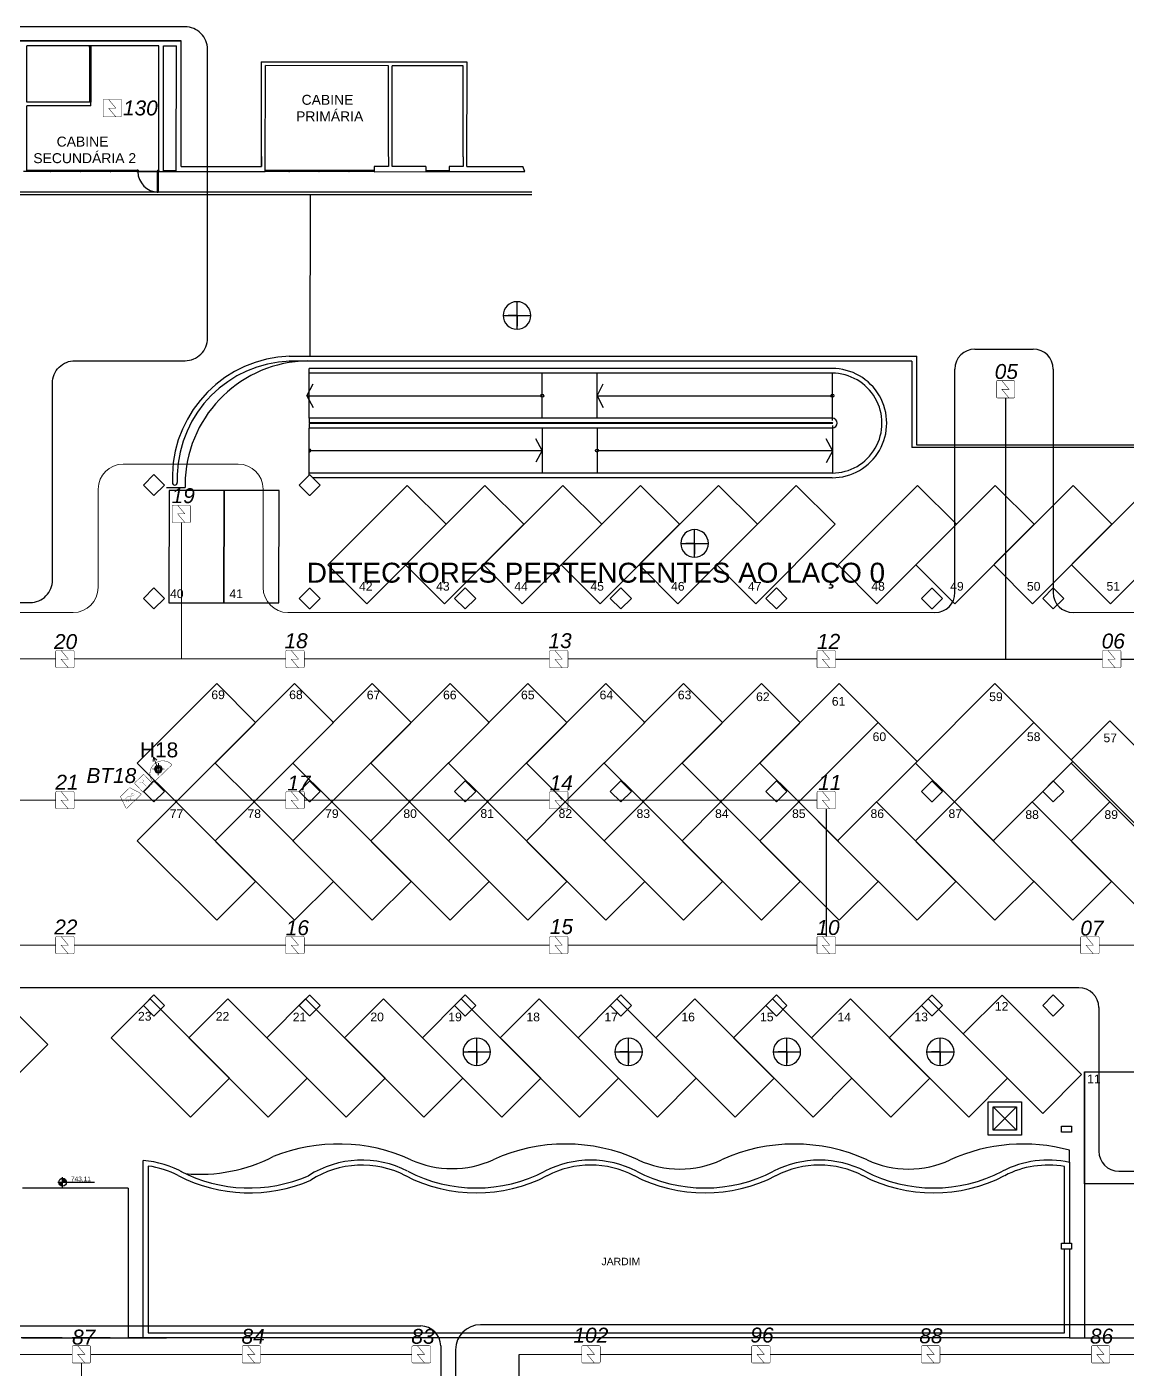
# Model space of a CAD drawing. Header units: metres. Extents: x -331 to 2982, y 362 to 2539.
# Drawn here: x 804 to 848.2, y 543.3 to 597.2 of the extents above; entities that cross this region are included whole.
import ezdxf
from ezdxf.enums import TextEntityAlignment as Align

# ---------------------------------------------------------------- set-up
doc = ezdxf.new("R2010")
doc.units = ezdxf.units.M
doc.layers.get('0').update_dxf_attribs({"color": 251})
for name, color, linetype in [('ALV', 251, 'Continuous'), ('Cota Nivel', 251, 'Continuous'), ('CX', 251, 'Continuous'), ('Det', 251, 'Continuous'), ('DET. FUMAÇA', 1, 'Continuous'), ('Detector_antigo', 84, 'Continuous'), ('Div', 251, 'Continuous'), ('Est', 251, 'Continuous'), ('Pis', 251, 'Continuous'), ('SALAS NOVAS', 7, 'Continuous'), ('Texto_Salas', 251, 'Continuous'), ('vis', 251, 'Continuous')]:
    doc.layers.add(name, color=color, linetype=linetype)
doc.layers.add('Botoeira_antiga', color=74, linetype='Continuous', lineweight=30)
doc.styles.add('DESTAQUE', font='arial.ttf', dxfattribs={"height": 0.4})
doc.styles.get("Standard").update_dxf_attribs({"font": 'arial.ttf', "height": 0.3})
doc.styles.add('X3G_ENTITY_1416C41F', font='arial.ttf', dxfattribs={"height": 0.6})
doc.styles.add('X3G_ENTITY_14228A7E', font='arial.ttf', dxfattribs={"height": 0.6})

# ---------------------------------------------------------------- blocks, each defined once
blk = doc.blocks.new('Detector de fumaça')
at = {"layer": 'DET. FUMAÇA', "linetype": 'Continuous', "lineweight": 15, "const_width": 0.0187}
blk.add_lwpolyline([(774.599, 539.816), (775.249, 539.816, -0.414214), (775.296, 539.769), (775.296, 539.167, -0.414214), (775.249, 539.12), (774.599, 539.12, -0.414214), (774.553, 539.167), (774.553, 539.769, -0.414214)], format="xyb", close=True, dxfattribs=at)
blk.add_lwpolyline([(774.773, 539.816), (775.064, 539.468), (774.773, 539.468), (775.064, 539.12)], dxfattribs=at)
blk = doc.blocks.new('WEW')
at = {"color": 1, "lineweight": 0, "true_color": 0xe60000}
for p, q in [((1781.244, 994.005), (1781.439, 994.482)), ((1781.439, 994.482), (1781.308, 994.36)), ((1781.439, 994.482), (1781.447, 994.302)), ((1781.075, 994.175), (1781.413, 993.836)), ((1781.413, 994.175), (1781.075, 993.836))]:
    blk.add_line(p, q, dxfattribs=at)
at = {"color": 1, "true_color": 0xe60000, "const_width": 0.0172}
for points in [[(1779.259, 993.747), (1780.023, 993.747, 0.511918), (1780.056, 993.793), (1779.907, 994.24, 0.322823), (1779.874, 994.263), (1779.408, 994.263, 0.322823), (1779.375, 994.24), (1779.226, 993.793, 0.511918)], [(1780.193, 994.263), (1780.641, 994.263, -0.414214), (1780.675, 994.229), (1780.675, 993.782, -0.414214), (1780.641, 993.747), (1780.193, 993.747, -0.414214), (1780.159, 993.782), (1780.159, 994.229, -0.414214)], [(1780.764, 993.748), (1781.724, 993.748, 0.435311), (1781.759, 993.784, 0.930949), (1780.73, 993.784, 0.435311)]]:
    blk.add_lwpolyline(points, format="xyb", close=True, dxfattribs=at)
at = {"color": 1, "true_color": 0xe60000, "const_width": 0.0086}
for points in [[(1779.463, 994.06), (1779.617, 994.06), (1779.652, 994.026), (1779.652, 993.936), (1779.617, 993.902), (1779.463, 993.902), (1779.428, 993.936), (1779.428, 994.026)], [(1779.832, 993.936), (1779.832, 994.026), (1779.802, 994.044), (1779.679, 993.981), (1779.802, 993.918)]]:
    blk.add_lwpolyline(points, close=True, dxfattribs=at)
for points in [[(1780.336, 994.135), (1780.338, 994.117), (1780.344, 994.099), (1780.351, 994.088), (1780.365, 994.073), (1780.373, 994.067), (1780.386, 994.06), (1780.397, 994.057), (1780.413, 994.055), (1780.421, 994.055), (1780.431, 994.056), (1780.45, 994.062), (1780.464, 994.07), (1780.477, 994.082), (1780.488, 994.096), (1780.494, 994.11), (1780.497, 994.122), (1780.498, 994.13), (1780.498, 994.136)], [(1780.417, 993.837), (1780.417, 994.055)]]:
    blk.add_lwpolyline(points, dxfattribs=at)
at = {"color": 1, "lineweight": 0, "true_color": 0xe60000}
for radius in [0.158, 0.119, 0.0774]:
    blk.add_circle((1781.244, 994.005), radius, dxfattribs=at)
blk = doc.blocks.new('XR_BL2_SUBSOLO_REV09$0$PILAR_PASSARELA')
blk.add_lwpolyline([(-20, 12.5), (20, 12.5), (20, -12.5), (-20, -12.5)], close=True)

msp = doc.modelspace()

# ---------------------------------------------------------------- linework, layer by layer
at = {"layer": 'ALV', "color": 251}
for p, q in [((810.172, 596.637), (795.433, 596.637)), ((795.433, 596.637), (810.172, 596.637)), ((809.271, 596.436), (803.967, 596.436)), ((803.967, 594.175), (803.967, 596.436)), ((806.49, 596.436), (806.54, 596.436)), ((809.271, 591.389), (809.271, 596.436)), ((809.461, 591.389), (809.461, 596.436)), ((809.461, 596.436), (809.972, 596.436)), ((813.393, 591.589), (813.395, 595.794)), ((813.395, 595.794), (821.646, 595.788)), ((806.54, 594.175), (803.967, 594.175)), ((806.54, 594.035), (803.967, 594.035)), ((803.967, 591.39), (803.967, 594.035)), ((806.54, 594.035), (806.54, 594.175)), ((813.393, 591.994), (813.393, 591.589)), ((818.494, 591.988), (818.494, 591.589)), ((818.643, 591.589), (818.643, 591.988)), ((821.494, 591.988), (821.494, 591.589)), ((803.967, 591.39), (803.827, 591.39)), ((809.261, 591.389), (809.461, 591.389)), ((809.971, 591.39), (813.543, 591.39)), ((810.171, 591.589), (813.393, 591.589)), ((810.171, 591.589), (813.393, 591.589)), ((817.912, 591.589), (817.912, 591.39)), ((818.494, 591.589), (817.912, 591.589)), ((817.912, 591.386), (819.988, 591.39)), ((819.988, 591.589), (818.643, 591.589)), ((819.988, 591.591), (819.988, 591.39)), ((820.931, 591.589), (820.928, 591.39)), ((820.928, 591.39), (821.643, 591.389)), ((821.495, 591.589), (820.931, 591.589)), ((821.643, 591.589), (823.882, 591.589)), ((821.643, 591.389), (823.972, 591.389)), ((823.972, 591.389), (823.882, 591.589))]:
    msp.add_line(p, q, dxfattribs=at)
at = {"layer": 'ALV', "color": 251, "extrusion": (1.46095e-05, 8.59052e-06, 1)}
for p, q in [((809.971, 591.389), (809.972, 596.437)), ((810.171, 591.589), (810.172, 596.637))]:
    msp.add_line(p, q, dxfattribs=at)
at = {"layer": 'ALV', "color": 251, "linetype": 'ByBlock', "extrusion": (1.46095e-05, 8.59052e-06, 1)}
for p, q in [((813.393, 591.994), (813.396, 595.794)), ((821.646, 595.788), (813.396, 595.794)), ((813.543, 591.39), (813.546, 595.644)), ((818.496, 595.64), (813.546, 595.644)), ((818.493, 591.99), (818.496, 595.64)), ((818.643, 591.99), (818.646, 595.64)), ((821.496, 595.638), (818.646, 595.64)), ((821.494, 591.988), (821.496, 595.638)), ((821.643, 591.589), (821.646, 595.788))]:
    msp.add_line(p, q, dxfattribs=at)
at = {"layer": 'ALV', "color": 251}
msp.add_arc((809.248, 591.391), 0.822, 180.1421, 269.6575, dxfattribs=at)
at = {"layer": 'Botoeira_antiga'}
msp.add_line((804.1, 574.088), (804.1, 574.088), dxfattribs=at)
msp.add_lwpolyline([(777.442, 573.188, -0.413293), (778.34, 574.088), (804.1, 574.088, 0.414214), (805, 574.988), (805, 582.897, -0.414214), (805.9, 583.797), (810.324, 583.797, 0.414214), (811.224, 584.697), (811.224, 596.302, 0.414214), (810.324, 597.202), (796.034, 597.202, 0.414214), (795.134, 596.302), (795.134, 584.697, -0.414214), (794.234, 583.797), (765.25, 583.797, 0.414214), (764.35, 582.897), (764.35, 559.634, 0.407873), (765.229, 558.735), (776.538, 558.735, 0.412546), (777.438, 559.63), (777.442, 573.188)], format="xyb", dxfattribs=at)
at = {"layer": 'Cota Nivel', "color": 251, "const_width": 0.156}
for points in [[(805.405, 550.731, -0.414214), (805.327, 550.809, -1)], [(805.483, 550.809, 0.414214), (805.405, 550.887, 1)]]:
    msp.add_lwpolyline(points, format="xyb", dxfattribs=at)
at = {"layer": 'Cota Nivel', "color": 251}
for points in [[(805.405, 550.614), (805.405, 551.004)], [(805.21, 550.809), (806.681, 550.809)]]:
    msp.add_lwpolyline(points, dxfattribs=at)
msp.add_circle((805.405, 550.809), 0.156, dxfattribs=at)
at = {"layer": 'CX', "color": 251}
for p, q in [((808.401, 591.441), (803.967, 591.44)), ((808.401, 591.391), (803.967, 591.39)), ((803.987, 591.39), (803.987, 591.44)), ((804.937, 591.44), (804.917, 591.44)), ((804.917, 591.44), (804.917, 591.39)), ((804.917, 591.39), (804.937, 591.39)), ((804.937, 591.39), (804.937, 591.44)), ((806.137, 591.439), (806.117, 591.439)), ((806.117, 591.439), (806.117, 591.389)), ((806.117, 591.389), (806.137, 591.389)), ((806.137, 591.389), (806.137, 591.439)), ((807.337, 591.439), (807.317, 591.439)), ((807.317, 591.439), (807.317, 591.389)), ((807.317, 591.389), (807.337, 591.389)), ((807.337, 591.389), (807.337, 591.439)), ((808.401, 591.44), (808.381, 591.44)), ((808.381, 591.44), (808.381, 591.39)), ((808.381, 591.39), (808.401, 591.39)), ((808.391, 591.389), (809.271, 591.389)), ((808.401, 591.39), (808.401, 591.44)), ((809.208, 591.389), (809.208, 590.569)), ((809.243, 591.389), (809.208, 591.389)), ((809.243, 591.389), (809.243, 590.569)), ((809.461, 591.439), (809.971, 591.439)), ((809.461, 591.389), (809.971, 591.389)), ((809.481, 591.389), (809.481, 591.439)), ((809.951, 591.389), (809.951, 591.439)), ((817.912, 591.441), (813.543, 591.44)), ((817.912, 591.391), (813.543, 591.39)), ((813.563, 591.39), (813.563, 591.44)), ((814.513, 591.44), (814.493, 591.44)), ((814.493, 591.44), (814.493, 591.39)), ((814.493, 591.39), (814.513, 591.39)), ((814.513, 591.39), (814.513, 591.44)), ((815.713, 591.439), (815.693, 591.439)), ((815.693, 591.439), (815.693, 591.389)), ((815.693, 591.389), (815.713, 591.389)), ((815.713, 591.389), (815.713, 591.439)), ((816.913, 591.439), (816.893, 591.439)), ((816.893, 591.439), (816.893, 591.389)), ((816.893, 591.389), (816.913, 591.389)), ((816.913, 591.389), (816.913, 591.439)), ((819.988, 591.44), (820.928, 591.44)), ((819.988, 591.39), (820.928, 591.39)), ((820.008, 591.39), (820.008, 591.44)), ((820.908, 591.39), (820.908, 591.44)), ((809.208, 590.569), (809.243, 590.569))]:
    msp.add_line(p, q, dxfattribs=at)
for points in [[(808.439, 591.442, -0.414214), (808.441, 591.441), (808.441, 591.429, -0.414214), (808.439, 591.427), (808.427, 591.427, 0.414214), (808.426, 591.426), (808.426, 591.391, -0.414214), (808.424, 591.389), (808.408, 591.389, -0.414214), (808.406, 591.391), (808.406, 591.397), (808.407, 591.397), (808.407, 591.391, 0.414214), (808.408, 591.39), (808.424, 591.39, 0.414214), (808.425, 591.391), (808.425, 591.426, -0.414214), (808.427, 591.428), (808.439, 591.428, 0.414214), (808.44, 591.429), (808.44, 591.441, 0.414214), (808.439, 591.441), (808.408, 591.441, 0.414214), (808.407, 591.441), (808.407, 591.434), (808.406, 591.434), (808.406, 591.441, -0.414214), (808.408, 591.442)], [(809.233, 591.442, 0.414214), (809.231, 591.441), (809.231, 591.429, 0.414214), (809.233, 591.427), (809.245, 591.427, -0.414214), (809.246, 591.426), (809.246, 591.391, 0.414214), (809.248, 591.389), (809.264, 591.389, 0.414214), (809.266, 591.391), (809.266, 591.397), (809.265, 591.397), (809.265, 591.391, -0.414214), (809.264, 591.39), (809.248, 591.39, -0.414214), (809.247, 591.391), (809.247, 591.426, 0.414214), (809.245, 591.428), (809.233, 591.428, -0.414214), (809.232, 591.429), (809.232, 591.441, -0.414214), (809.233, 591.441), (809.264, 591.441, -0.414214), (809.265, 591.441), (809.265, 591.434), (809.266, 591.434), (809.266, 591.441, 0.414214), (809.264, 591.442)]]:
    msp.add_lwpolyline(points, format="xyb", close=True, dxfattribs=at)
at = {"layer": 'Det', "color": 251, "extrusion": (7.26423e-11, 1.09877e-07, 1)}
msp.add_line((815.35, 583.975), (815.354, 590.475), dxfattribs=at)
at = {"layer": 'Det', "color": 251, "extrusion": (-5.78189e-05, -2.10444e-05, 1)}
for p, q in [((814.509, 583.975), (839.712, 583.975)), ((839.509, 583.777), (814.509, 583.777)), ((839.509, 583.777), (839.51, 580.311))]:
    msp.add_line(p, q, dxfattribs=at)
at = {"layer": 'Det', "color": 251}
for p, q in [((839.712, 580.411), (839.712, 583.975)), ((815.213, 582.392), (815.465, 582.865)), ((826.868, 582.392), (827.12, 582.865)), ((815.213, 582.392), (815.465, 581.92)), ((815.213, 582.392), (824.668, 582.392)), ((826.868, 582.392), (836.323, 582.392)), ((826.868, 582.392), (827.12, 581.92)), ((836.323, 582.183), (836.323, 582.183)), ((824.668, 580.187), (824.417, 580.66)), ((836.323, 580.187), (836.072, 580.66)), ((815.313, 580.187), (824.668, 580.187)), ((824.668, 580.187), (824.417, 579.715)), ((826.868, 580.187), (836.323, 580.187)), ((836.323, 580.167), (836.072, 579.695)), ((851.59, 580.311), (839.51, 580.311)), ((851.69, 580.411), (839.712, 580.411)), ((809.811, 579.227), (809.811, 578.902)), ((810.011, 579.227), (810.011, 578.902)), ((810.331, 579.074), (810.332, 578.702)), ((809.574, 578.702), (810.332, 578.702)), ((846.444, 555.246), (846.443, 544.556)), ((846.444, 555.246), (846.444, 551.2)), ((845.844, 551.614), (845.844, 552.089)), ((808.638, 544.556), (808.638, 551.682)), ((808.838, 551.458), (808.838, 544.756)), ((845.643, 548.364), (845.643, 551.438)), ((845.844, 551.614), (845.843, 548.364)), ((808.038, 550.569), (803.798, 550.569)), ((808.038, 550.569), (808.038, 544.556)), ((845.643, 547.623), (845.643, 548.114)), ((845.843, 548.114), (845.843, 544.556)), ((845.643, 544.756), (845.643, 547.623)), ((845.643, 547.623), (845.643, 547.623)), ((805.384, 544.556), (803.74, 544.556)), ((803.798, 544.556), (808.038, 544.556)), ((807.318, 544.556), (805.784, 544.556)), ((807.318, 544.556), (809.576, 544.556)), ((808.638, 544.556), (808.038, 544.556)), ((845.843, 544.556), (808.638, 544.556)), ((808.838, 544.756), (845.643, 544.756)), ((845.844, 544.556), (846.444, 544.556)), ((846.443, 544.556), (850.844, 544.556))]:
    msp.add_line(p, q, dxfattribs=at)
for centre in [(824.668, 582.392), (836.323, 582.392), (826.868, 580.187)]:
    msp.add_circle(centre, 0.0587, dxfattribs=at)
for centre, radius, start, end in [((814.699, 579.093), 4.89, 92.0161, 178.4274), ((814.699, 579.093), 4.69, 92.0161, 178.3603), ((815.323, 578.789), 5, 91.1411, 176.7396), ((815.313, 580.187), 0.0587, 270, 90), ((809.911, 578.902), 0.1, 180, 0), ((816.484, 545.343), 7, 65.5076, 111.978), ((825.603, 545.342), 7, 65.318, 114.4853), ((834.79, 545.342), 7, 65.318, 114.682), ((843.977, 545.342), 7, 74.5306, 114.682), ((808.306, 547.696), 4, 60.723, 85.2338), ((808.306, 547.696), 3.8, 62.6555, 81.9467), ((810.913, 557.626), 6.5, 264.9536, 296.9992), ((817.425, 547.695), 4, 62.6555, 122.4645), ((817.425, 547.695), 3.8, 62.6555, 122.6996), ((821.044, 555.353), 4, 245.5076, 294.4853), ((826.612, 547.695), 4, 62.6555, 117.3445), ((826.612, 547.695), 3.8, 62.6555, 117.3445), ((830.196, 555.337), 4, 245.318, 294.682), ((835.799, 547.695), 4, 62.6555, 117.3445), ((835.799, 547.695), 3.8, 62.6555, 117.3445), ((839.383, 555.337), 4, 245.318, 294.682), ((844.986, 547.695), 4, 77.6145, 117.3445), ((844.986, 547.695), 3.8, 80.0297, 117.3445), ((812.899, 556.578), 6.2, 242.6555, 293.5082), ((812.899, 556.578), 6, 242.6555, 293.3579), ((822.019, 556.578), 6.2, 242.6555, 297.3445), ((822.019, 556.578), 6, 242.6555, 297.3445), ((831.205, 556.578), 6.2, 242.6555, 297.3445), ((831.205, 556.578), 6, 242.6555, 297.3445), ((840.392, 556.578), 6.2, 242.6555, 297.3445), ((840.392, 556.578), 6, 242.6555, 297.3445)]:
    msp.add_arc(centre, radius, start, end, dxfattribs=at)
at = {"layer": 'Div', "color": 251}
for p, q in [((806.49, 596.436), (806.49, 594.175)), ((806.49, 596.386), (806.49, 596.436)), ((806.54, 596.386), (806.49, 596.386)), ((806.54, 596.436), (806.54, 596.386)), ((806.54, 596.436), (806.54, 594.175))]:
    msp.add_line(p, q, dxfattribs=at)
at = {"layer": 'Div', "color": 230}
for p, q in [((842.042, 584.261), (844.389, 584.261)), ((841.242, 574.484), (841.242, 583.461)), ((845.189, 583.461), (845.189, 574.484)), ((846.222, 558.619), (785.161, 558.619)), ((847.022, 557.819), (847.022, 552.055)), ((847.822, 551.255), (849.443, 551.255)), ((749.434, 545.035), (819.789, 545.035)), ((820.589, 544.235), (820.589, 537.687))]:
    msp.add_line(p, q, dxfattribs=at)
at = {"layer": 'Div', "color": 150}
for p, q in [((843.275, 582.3), (843.275, 571.811)), ((836.444, 571.811), (847.168, 571.811)), ((847.911, 571.811), (856.674, 571.811)), ((836.072, 565.798), (836.072, 560.674)), ((823.747, 540.681), (823.747, 543.894))]:
    msp.add_line(p, q, dxfattribs=at)
at = {"layer": 'Div', "color": 230, "linetype": 'Continuous', "lineweight": 0}
for p, q in [((812.456, 579.644), (807.832, 579.644)), ((806.832, 578.644), (806.832, 574.684)), ((813.456, 574.684), (813.456, 578.644)), ((805.832, 573.684), (779.078, 573.684)), ((840.442, 573.684), (814.456, 573.684)), ((868.305, 573.684), (845.989, 573.684))]:
    msp.add_line(p, q, dxfattribs=at)
at = {"layer": 'Div', "color": 150, "linetype": 'Continuous', "lineweight": 0}
for p, q in [((810.176, 577.295), (810.176, 571.828)), ((805.124, 566.144), (796.945, 566.143)), ((814.367, 566.146), (805.867, 566.146)), ((824.958, 566.145), (815.11, 566.144)), ((835.701, 566.146), (825.701, 566.145)), ((796.945, 560.326), (805.124, 560.326)), ((805.867, 560.326), (814.367, 560.326)), ((815.11, 560.326), (824.958, 560.326)), ((825.701, 560.326), (835.701, 560.326)), ((836.444, 560.326), (846.292, 560.326)), ((847.035, 560.326), (857.035, 560.326)), ((826.255, 543.894), (823.747, 543.894))]:
    msp.add_line(p, q, dxfattribs=at)
at = {"layer": 'Div', "color": 230, "linetype": 'Continuous'}
for p, q in [((850.833, 545.083), (822.187, 545.083)), ((821.187, 544.083), (821.187, 537.317))]:
    msp.add_line(p, q, dxfattribs=at)
at = {"layer": 'Div', "color": 150, "linetype": 'Continuous', "lineweight": 0}
for points in [[(796.945, 571.828), (805.124, 571.828)], [(805.867, 571.828), (814.367, 571.828)], [(815.11, 571.828), (824.958, 571.828)], [(825.701, 571.828), (835.701, 571.828)], [(802.605, 543.894), (804.481, 543.894)], [(804.481, 543.894), (805.789, 543.894)], [(806.532, 543.894), (812.611, 543.894)], [(813.354, 543.894), (819.433, 543.894)], [(826.998, 543.894), (833.077, 543.894)], [(833.82, 543.894), (839.899, 543.894)], [(840.642, 543.894), (846.721, 543.894)], [(847.464, 543.894), (853.543, 543.894)], [(806.161, 543.546), (806.16, 538.334)]]:
    msp.add_lwpolyline(points, dxfattribs=at)
at = {"layer": 'Div', "color": 230}
for centre, start, end in [((842.042, 583.461), 90, 180), ((844.389, 583.461), 0, 90), ((840.442, 574.484), 270, 0), ((845.989, 574.484), 180, 270), ((846.222, 557.819), 0, 90), ((847.822, 552.055), 180, 270), ((819.789, 544.235), 0, 90)]:
    msp.add_arc(centre, 0.8, start, end, dxfattribs=at)
at = {"layer": 'Div', "color": 230, "linetype": 'Continuous', "lineweight": 0}
for centre, start, end in [((807.832, 578.644), 90, 180), ((812.456, 578.644), 0, 90), ((805.832, 574.684), 270, 0), ((814.456, 574.684), 180, 270)]:
    msp.add_arc(centre, 1, start, end, dxfattribs=at)
at = {"layer": 'Div', "color": 230, "linetype": 'Continuous'}
msp.add_arc((822.187, 544.083), 1, 90, 180, dxfattribs=at)
at = {"layer": 'Est', "color": 251, "lineweight": 25}
for p, q in [((823.654, 585.059), (823.654, 586.164)), ((823.101, 585.612), (823.633, 585.612)), ((823.654, 585.612), (823.305, 585.612)), ((823.633, 585.612), (824.206, 585.612)), ((823.654, 585.612), (823.654, 585.612)), ((823.654, 585.612), (823.654, 585.612)), ((823.654, 585.612), (823.654, 585.612)), ((823.654, 585.612), (823.654, 585.612)), ((823.654, 585.612), (823.654, 585.177)), ((823.654, 585.612), (823.654, 585.612)), ((823.654, 585.177), (823.654, 585.177)), ((830.787, 575.907), (830.787, 577.011)), ((830.235, 576.46), (830.767, 576.46)), ((830.787, 576.46), (830.439, 576.46)), ((830.767, 576.46), (831.34, 576.46)), ((830.787, 576.46), (830.787, 576.46)), ((830.787, 576.46), (830.787, 576.46)), ((830.787, 576.46), (830.787, 576.46)), ((830.787, 576.46), (830.787, 576.46)), ((830.787, 576.46), (830.787, 576.025)), ((830.787, 576.46), (830.787, 576.46)), ((830.787, 576.025), (830.787, 576.025)), ((822.039, 555.49), (822.039, 556.594)), ((828.136, 555.49), (828.136, 556.594)), ((834.493, 555.49), (834.493, 556.594)), ((840.653, 555.49), (840.653, 556.594)), ((821.486, 556.043), (822.591, 556.043)), ((822.039, 556.043), (821.69, 556.043)), ((822.039, 556.043), (822.039, 556.043)), ((822.039, 556.043), (822.039, 556.043)), ((822.039, 556.043), (822.039, 556.043)), ((822.039, 556.043), (822.039, 556.043)), ((822.039, 556.043), (822.039, 555.608)), ((822.039, 556.043), (822.039, 556.043)), ((827.584, 556.043), (828.689, 556.043)), ((828.136, 556.043), (827.787, 556.043)), ((828.136, 556.043), (828.136, 556.043)), ((828.136, 556.043), (828.136, 556.043)), ((828.136, 556.043), (828.136, 556.043)), ((828.136, 556.043), (828.136, 556.043)), ((828.136, 556.043), (828.136, 555.608)), ((828.136, 556.043), (828.136, 556.043)), ((833.94, 556.043), (834.472, 556.043)), ((834.493, 556.043), (834.144, 556.043)), ((834.472, 556.043), (835.046, 556.043)), ((834.493, 556.043), (834.493, 556.043)), ((834.493, 556.043), (834.493, 556.043)), ((834.493, 556.043), (834.493, 556.043)), ((834.493, 556.043), (834.493, 556.043)), ((834.493, 556.043), (834.493, 555.608)), ((834.493, 556.043), (834.493, 556.043)), ((840.101, 556.043), (840.633, 556.043)), ((840.653, 556.043), (840.304, 556.043)), ((840.633, 556.043), (841.206, 556.043)), ((840.653, 556.043), (840.653, 556.043)), ((840.653, 556.043), (840.653, 556.043)), ((840.653, 556.043), (840.653, 556.043)), ((840.653, 556.043), (840.653, 556.043)), ((840.653, 556.043), (840.653, 555.608)), ((840.653, 556.043), (840.653, 556.043)), ((822.039, 555.608), (822.039, 555.608)), ((828.136, 555.608), (828.136, 555.608)), ((834.493, 555.608), (834.493, 555.608)), ((840.653, 555.608), (840.653, 555.608))]:
    msp.add_line(p, q, dxfattribs=at)
at = {"layer": 'Est', "color": 251}
for p, q in [((842.579, 552.699), (842.579, 554.039)), ((842.579, 554.039), (843.919, 554.039)), ((843.719, 552.899), (842.779, 553.839)), ((843.719, 553.839), (842.779, 552.899)), ((842.779, 552.899), (842.779, 553.839)), ((842.779, 553.839), (843.719, 553.839)), ((843.719, 553.839), (843.719, 552.899)), ((843.919, 554.039), (843.919, 552.699)), ((843.919, 552.699), (842.579, 552.699)), ((843.719, 552.899), (842.779, 552.899))]:
    msp.add_line(p, q, dxfattribs=at)
for points in [[(808.649, 578.801), (809.074, 579.226), (809.498, 578.801), (809.074, 578.377)], [(815.334, 579.216), (815.748, 578.802), (815.334, 578.388), (815.314, 578.388), (814.899, 578.802), (815.314, 579.216)], [(808.649, 574.252), (809.074, 574.676), (809.498, 574.252), (809.074, 573.828)], [(815.334, 574.666), (815.748, 574.252), (815.334, 573.838), (815.314, 573.838), (814.899, 574.252), (815.314, 574.666)], [(821.574, 574.676), (821.998, 574.252), (821.574, 573.828), (821.149, 574.252)], [(827.824, 574.676), (827.399, 574.252), (827.824, 573.828), (828.248, 574.252)], [(834.074, 574.676), (833.649, 574.252), (834.074, 573.828), (834.498, 574.252)], [(839.899, 574.252), (840.314, 574.666), (840.334, 574.666), (840.748, 574.252), (840.334, 573.838), (840.314, 573.838)], [(845.194, 573.828), (844.769, 574.252), (845.194, 574.676), (845.618, 574.252)], [(808.649, 566.502), (809.074, 566.926), (809.498, 566.502), (809.074, 566.078)], [(815.334, 566.916), (815.748, 566.502), (815.334, 566.088), (815.314, 566.088), (814.899, 566.502), (815.314, 566.916)], [(821.574, 566.078), (821.149, 566.502), (821.574, 566.926), (821.998, 566.502)], [(827.824, 566.926), (827.399, 566.502), (827.824, 566.078), (828.248, 566.502)], [(834.074, 566.926), (833.649, 566.502), (834.074, 566.078), (834.498, 566.502)], [(839.899, 566.502), (840.314, 566.916), (840.334, 566.916), (840.748, 566.502), (840.334, 566.088), (840.314, 566.088)], [(845.194, 566.077), (844.77, 566.501), (845.194, 566.925), (845.619, 566.501)], [(808.649, 557.902), (809.074, 558.326), (809.498, 557.902), (809.074, 557.478)], [(815.334, 558.316), (815.748, 557.902), (815.334, 557.488), (815.314, 557.488), (814.899, 557.902), (815.314, 558.316)], [(821.574, 557.478), (821.998, 557.902), (821.574, 558.326), (821.149, 557.902)], [(828.248, 557.902), (827.824, 558.326), (827.399, 557.902), (827.824, 557.478)], [(834.074, 557.478), (833.649, 557.902), (834.074, 558.326), (834.498, 557.902)], [(839.899, 557.902), (840.314, 558.316), (840.334, 558.316), (840.748, 557.902), (840.334, 557.488), (840.314, 557.488)], [(845.194, 557.478), (844.769, 557.902), (845.194, 558.326), (845.618, 557.902)]]:
    msp.add_lwpolyline(points, close=True, dxfattribs=at)
at = {"layer": 'Est', "color": 251, "lineweight": 25, "extrusion": (0, 0, -1)}
for centre in [(823.654, 585.612), (830.787, 576.46), (822.039, 556.043), (828.136, 556.043), (834.493, 556.043), (840.653, 556.043)]:
    msp.add_ellipse(centre, major_axis=(-0.553, 0), ratio=0.999537, start_param=-3.141592653589793, end_param=3.141592653589793, dxfattribs=at)
at = {"layer": 'Pis', "color": 251}
for p, q in [((809.221, 591.389), (808.401, 591.389)), ((783.782, 590.575), (824.245, 590.575)), ((783.827, 590.475), (824.245, 590.475)), ((815.313, 581.49), (815.313, 583.295)), ((824.668, 581.49), (824.668, 583.295)), ((826.868, 581.49), (826.868, 583.295)), ((836.323, 581.39), (836.323, 583.295)), ((815.313, 579.285), (815.313, 581.09)), ((824.668, 581.09), (824.668, 579.285)), ((826.868, 581.09), (826.868, 579.285)), ((836.323, 581.19), (836.323, 579.285)), ((845.908, 567.64), (847.471, 566.077))]:
    msp.add_line(p, q, dxfattribs=at)
for points in [[(809.674, 574.076), (811.884, 574.074), (811.887, 578.584), (809.677, 578.586)], [(811.884, 574.074), (814.094, 574.073), (814.097, 578.583), (811.887, 578.584)], [(816.053, 575.6), (817.616, 574.038), (820.805, 577.227), (819.242, 578.789)], [(819.179, 575.6), (820.741, 574.038), (823.931, 577.227), (822.368, 578.789)], [(822.304, 575.6), (823.867, 574.038), (827.056, 577.227), (825.493, 578.789)], [(825.43, 575.6), (826.992, 574.038), (830.181, 577.227), (828.619, 578.789)], [(828.555, 575.6), (830.118, 574.038), (833.307, 577.227), (831.744, 578.789)], [(831.68, 575.6), (833.243, 574.038), (836.432, 577.227), (834.869, 578.789)], [(836.548, 575.6), (838.111, 574.038), (841.3, 577.227), (839.737, 578.789)], [(839.673, 575.6), (841.236, 574.038), (844.425, 577.227), (842.862, 578.789)], [(842.799, 575.6), (844.361, 574.038), (847.551, 577.227), (845.988, 578.789)], [(845.925, 575.601), (847.488, 574.039), (850.677, 577.228), (849.114, 578.79)], [(813.155, 569.266), (811.593, 570.829), (808.404, 567.64), (809.966, 566.077)], [(816.281, 569.266), (814.718, 570.829), (811.529, 567.64), (813.092, 566.077)], [(819.406, 569.266), (817.843, 570.829), (814.654, 567.64), (816.217, 566.077)], [(822.532, 569.266), (820.969, 570.829), (817.78, 567.64), (819.342, 566.077)], [(825.657, 569.266), (824.094, 570.829), (820.905, 567.64), (822.468, 566.077)], [(828.782, 569.266), (827.22, 570.829), (824.031, 567.64), (825.593, 566.077)], [(831.908, 569.266), (830.345, 570.829), (827.156, 567.64), (828.719, 566.077)], [(835.033, 569.266), (833.47, 570.829), (830.281, 567.64), (831.844, 566.077)], [(838.159, 569.266), (836.596, 570.829), (833.407, 567.64), (834.97, 566.077)], [(844.409, 569.266), (842.847, 570.829), (839.658, 567.64), (841.22, 566.077)], [(839.721, 567.703), (838.159, 569.266), (834.97, 566.077), (836.532, 564.514)], [(845.972, 567.703), (844.409, 569.266), (841.22, 566.077), (842.783, 564.514)], [(850.66, 566.141), (849.098, 564.578), (845.908, 567.767), (847.471, 569.33)], [(813.155, 562.888), (811.593, 561.325), (808.404, 564.514), (809.966, 566.077)], [(816.281, 562.888), (814.718, 561.325), (811.529, 564.514), (813.092, 566.077)], [(819.406, 562.888), (817.843, 561.325), (814.654, 564.514), (816.217, 566.077)], [(822.532, 562.888), (820.969, 561.325), (817.78, 564.514), (819.342, 566.077)], [(825.657, 562.888), (824.094, 561.325), (820.905, 564.514), (822.468, 566.077)], [(828.782, 562.888), (827.22, 561.325), (824.031, 564.514), (825.593, 566.077)], [(831.908, 562.888), (830.345, 561.325), (827.156, 564.514), (828.719, 566.077)], [(835.033, 562.888), (833.47, 561.325), (830.281, 564.514), (831.844, 566.077)], [(838.159, 562.888), (836.596, 561.325), (833.407, 564.514), (834.97, 566.077)], [(841.284, 562.888), (839.721, 561.325), (836.532, 564.514), (838.095, 566.077)], [(844.409, 562.888), (842.847, 561.325), (839.658, 564.514), (841.22, 566.077)], [(847.535, 562.888), (845.972, 561.325), (842.783, 564.514), (844.346, 566.077)], [(850.66, 562.888), (849.098, 561.325), (845.908, 564.514), (847.471, 566.077)], [(804.811, 556.339), (803.248, 557.902), (800.059, 554.713), (801.621, 553.15)], [(807.352, 556.608), (808.914, 558.171), (812.103, 554.982), (810.541, 553.419)], [(810.477, 556.608), (812.04, 558.171), (815.229, 554.982), (813.666, 553.419)], [(813.603, 556.608), (815.165, 558.171), (818.354, 554.982), (816.792, 553.419)], [(816.728, 556.608), (818.291, 558.171), (821.48, 554.982), (819.917, 553.419)], [(819.853, 556.608), (821.416, 558.171), (824.605, 554.982), (823.042, 553.419)], [(822.979, 556.608), (824.541, 558.171), (827.731, 554.982), (826.168, 553.419)], [(826.104, 556.608), (827.667, 558.171), (830.856, 554.982), (829.293, 553.419)], [(829.23, 556.608), (830.792, 558.171), (833.981, 554.982), (832.419, 553.419)], [(832.355, 556.608), (833.918, 558.171), (837.107, 554.982), (835.544, 553.419)], [(835.48, 556.608), (837.043, 558.171), (840.232, 554.982), (838.669, 553.419)], [(838.606, 556.608), (840.169, 558.171), (843.358, 554.982), (841.795, 553.419)], [(841.58, 556.76), (843.142, 558.323), (846.332, 555.134), (844.769, 553.571)], [(848.644, 550.746), (846.444, 550.746), (846.444, 555.246), (848.644, 555.246)]]:
    msp.add_lwpolyline(points, close=True, dxfattribs=at)
at = {"layer": 'vis', "color": 251}
for p, q in [((836.308, 583.485), (815.313, 583.485)), ((815.313, 583.295), (815.313, 583.485)), ((836.308, 583.295), (815.313, 583.295)), ((836.323, 581.49), (815.303, 581.49)), ((815.303, 581.49), (815.303, 581.3)), ((836.326, 581.3), (815.303, 581.3)), ((836.326, 581.28), (815.303, 581.28)), ((815.303, 581.28), (815.303, 581.09)), ((836.323, 581.09), (815.303, 581.09)), ((836.308, 579.285), (815.313, 579.285)), ((815.313, 579.216), (815.313, 579.285)), ((836.308, 579.095), (815.455, 579.095))]:
    msp.add_line(p, q, dxfattribs=at)
for centre, radius, start, end in [((836.308, 581.29), 2.195, 269.9926, 90.0095), ((836.308, 581.29), 2.005, 269.9926, 90.0095), ((836.308, 581.29), 0.201, 274.4932, 85.5068), ((836.323, 581.29), 0.0106, 274.4932, 85.5068)]:
    msp.add_arc(centre, radius, start, end, dxfattribs=at)

# ---------------------------------------------------------------- block references
at = {"lineweight": 0, "rotation": 43.87348391719475}
msp.add_blockref('WEW', (214.112, -1383.676), dxfattribs=at)
at = {"layer": 'DET. FUMAÇA', "linetype": 'Continuous', "lineweight": 0}
for p in [(32.477, 54.47), (68.351, 43.18), (35.252, 38.175), (30.571, 32.343), (39.814, 32.343), (50.405, 32.343), (61.148, 32.343), (72.615, 32.343), (30.571, 26.678), (39.814, 26.678), (50.405, 26.678), (61.148, 26.678), (30.571, 20.858), (39.814, 20.858), (50.405, 20.858), (61.148, 20.858), (71.739, 20.858), (31.237, 4.426), (38.059, 4.426), (44.881, 4.426), (51.703, 4.426), (58.524, 4.426), (65.346, 4.426), (72.168, 4.426)]:
    msp.add_blockref('Detector de fumaça', p, dxfattribs=at)
at = {"layer": 'Est', "color": 251, "xscale": 0.01000000000021828, "yscale": 0.01000000000021828, "zscale": 0.01000000000021828, "rotation": 180}
for p in [(845.719, 552.939), (845.719, 548.239)]:
    msp.add_blockref('XR_BL2_SUBSOLO_REV09$0$PILAR_PASSARELA', p, dxfattribs=at)

# ---------------------------------------------------------------- texts
at = {"layer": 'Botoeira_antiga', "color": 32, "linetype": 'Continuous', "lineweight": 0, "true_color": 0xcd6928, "insert": (806.36, 567.438), "char_height": 0.6, "width": 13.3188, "attachment_point": 1}
msp.add_mtext('{\\fArial|b0|i1|c0|p34;BT18}', dxfattribs=at)
at = {"layer": 'Cota Nivel', "color": 251}
msp.add_text('743,11', height=0.1872, dxfattribs=at).set_placement((806.539, 550.791), align=Align.BOTTOM_RIGHT)
at = {"layer": 'Detector_antigo', "color": 114, "linetype": 'Continuous', "lineweight": 0, "true_color": 0x139b48, "insert": (807.827, 594.245), "char_height": 0.6, "attachment_point": 1, "style": 'X3G_ENTITY_1416C41F'}
msp.add_mtext_dynamic_manual_height_columns('{\\fArial|b0|i1|c0|p34;130}', width=13.3188, gutter_width=2.5, heights=[0], dxfattribs=at)
at = {"layer": 'Div', "color": 5, "linetype": 'Continuous', "lineweight": 0, "width": 13.3188, "attachment_point": 1}
for s, insert, char_height in [('{\\fArial|b0|i1|c0|p34;05}', (842.841, 583.663), 0.6), ('{\\fArial|b0|i1|c0|p34;19}', (809.78, 578.676), 0.6), ('{\\fArial|b0|i1|c0|p34;20}', (805.056, 572.817), 0.6), ('{\\fArial|b0|i1|c0|p34;\\H3x;18}', (814.316, 572.85), 0.2), ('{\\fArial|b0|i1|c0|p34;13}', (824.918, 572.852), 0.6), ('{\\fArial|b0|i1|c0|p34;12}', (835.703, 572.825), 0.6), ('{\\fArial|b0|i1|c0|p34;06}', (847.136, 572.839), 0.6), ('{\\fArial|b0|i1|c0|p34;21}', (805.113, 567.17), 0.6), ('{\\fArial|b0|i1|c0|p34;17}', (814.429, 567.139), 0.6), ('{\\fArial|b0|i1|c0|p34;14}', (824.963, 567.141), 0.6), ('{\\fArial|b0|i1|c0|p34;11}', (835.752, 567.162), 0.6), ('{\\fArial|b0|i1|c0|p34;22}', (805.068, 561.355), 0.6), ('{\\fArial|b0|i1|c0|p34;16}', (814.365, 561.326), 0.6), ('{\\fArial|b0|i1|c0|p34;15}', (824.971, 561.371), 0.6), ('{\\fArial|b0|i1|c0|p34;10}', (835.68, 561.336), 0.6), ('{\\fArial|b0|i1|c0|p34;07}', (846.281, 561.312), 0.6), ('{\\fArial|b0|i1|c0|p34;102}', (825.922, 544.966), 0.6), ('{\\fArial|b0|i1|c0|p34;96}', (833.027, 544.971), 0.6), ('{\\fArial|b0|i1|c0|p34;88}', (839.813, 544.941), 0.6), ('{\\fArial|b0|i1|c0|p34;87}', (805.785, 544.889), 0.6), ('{\\fArial|b0|i1|c0|p34;84}', (812.591, 544.92), 0.6), ('{\\fArial|b0|i1|c0|p34;83}', (819.411, 544.919), 0.6), ('{\\fArial|b0|i1|c0|p34;86}', (846.667, 544.929), 0.6)]:
    msp.add_mtext(s, dxfattribs=dict(at, insert=insert, char_height=char_height))
at = {"layer": 'Div', "color": 230, "linetype": 'Continuous', "lineweight": 0, "insert": (815.214, 575.683), "char_height": 0.8, "attachment_point": 1}
msp.add_mtext_dynamic_manual_height_columns('DETECTORES PERTENCENTES AO LAÇO 0', width=27.20388, gutter_width=2.5, heights=[0], dxfattribs=at)
at = {"layer": 'Div', "color": 96, "linetype": 'Continuous', "lineweight": 0, "true_color": 0x008000, "insert": (808.508, 568.469), "char_height": 0.6, "width": 13.3188, "attachment_point": 1, "style": 'X3G_ENTITY_14228A7E'}
msp.add_mtext('H18', dxfattribs=at)
at = {"layer": 'SALAS NOVAS', "color": 251, "style": 'DESTAQUE'}
for s, p in [('CABINE ', (816.121, 594.072)), ('PRIMÁRIA', (816.131, 593.408)), ('CABINE ', (806.282, 592.394)), ('SECUNDÁRIA 2', (806.292, 591.729))]:
    msp.add_text(s, height=0.4, dxfattribs=at).set_placement(p, align=Align.CENTER)
at = {"layer": 'Texto_Salas', "color": 251, "char_height": 0.35, "attachment_point": 5}
for s, insert in [('40', (809.991, 574.436)), ('41', (812.373, 574.436)), ('42', (817.582, 574.735)), ('43', (820.678, 574.735)), ('44', (823.818, 574.735)), ('45', (826.874, 574.735)), ('46', (830.112, 574.735)), ('47', (833.2, 574.735)), ('48', (838.155, 574.735)), ('49', (841.323, 574.735)), ('50', (844.406, 574.735)), ('51', (847.603, 574.735)), ('69', (811.649, 570.379)), ('68', (814.775, 570.379)), ('67', (817.892, 570.371)), ('66', (820.956, 570.371)), ('65', (824.087, 570.371)), ('64', (827.242, 570.371)), ('63', (830.385, 570.371)), ('62', (833.528, 570.299)), ('61', (836.57, 570.115)), ('59', (842.891, 570.299)), ('60', (838.209, 568.694)), ('58', (844.406, 568.694)), ('57', (847.48, 568.647)), ('77', (809.979, 565.605)), ('78', (813.1, 565.605)), ('79', (816.218, 565.605)), ('80', (819.361, 565.605)), ('81', (822.455, 565.61)), ('82', (825.596, 565.61)), ('83', (828.727, 565.605)), ('84', (831.88, 565.605)), ('85', (834.973, 565.605)), ('86', (838.124, 565.605)), ('87', (841.257, 565.605)), ('88', (844.343, 565.567)), ('89', (847.519, 565.567)), ('12', (843.118, 557.87)), ('23', (808.703, 557.469)), ('22', (811.827, 557.469)), ('21', (814.921, 557.441)), ('20', (818.036, 557.441)), ('19', (821.167, 557.441)), ('18', (824.304, 557.441)), ('17', (827.435, 557.441)), ('16', (830.528, 557.441)), ('15', (833.686, 557.441)), ('14', (836.796, 557.441)), ('13', (839.888, 557.441)), ('11', (846.826, 554.958))]:
    msp.add_mtext(s, dxfattribs=dict(at, insert=insert))
at = {"layer": 'Texto_Salas', "color": 251, "insert": (827.826, 547.47), "char_height": 0.3, "width": 2.2626, "attachment_point": 8, "style": 'DESTAQUE'}
msp.add_mtext('JARDIM', dxfattribs=at)

doc.saveas('drawing.dxf')
